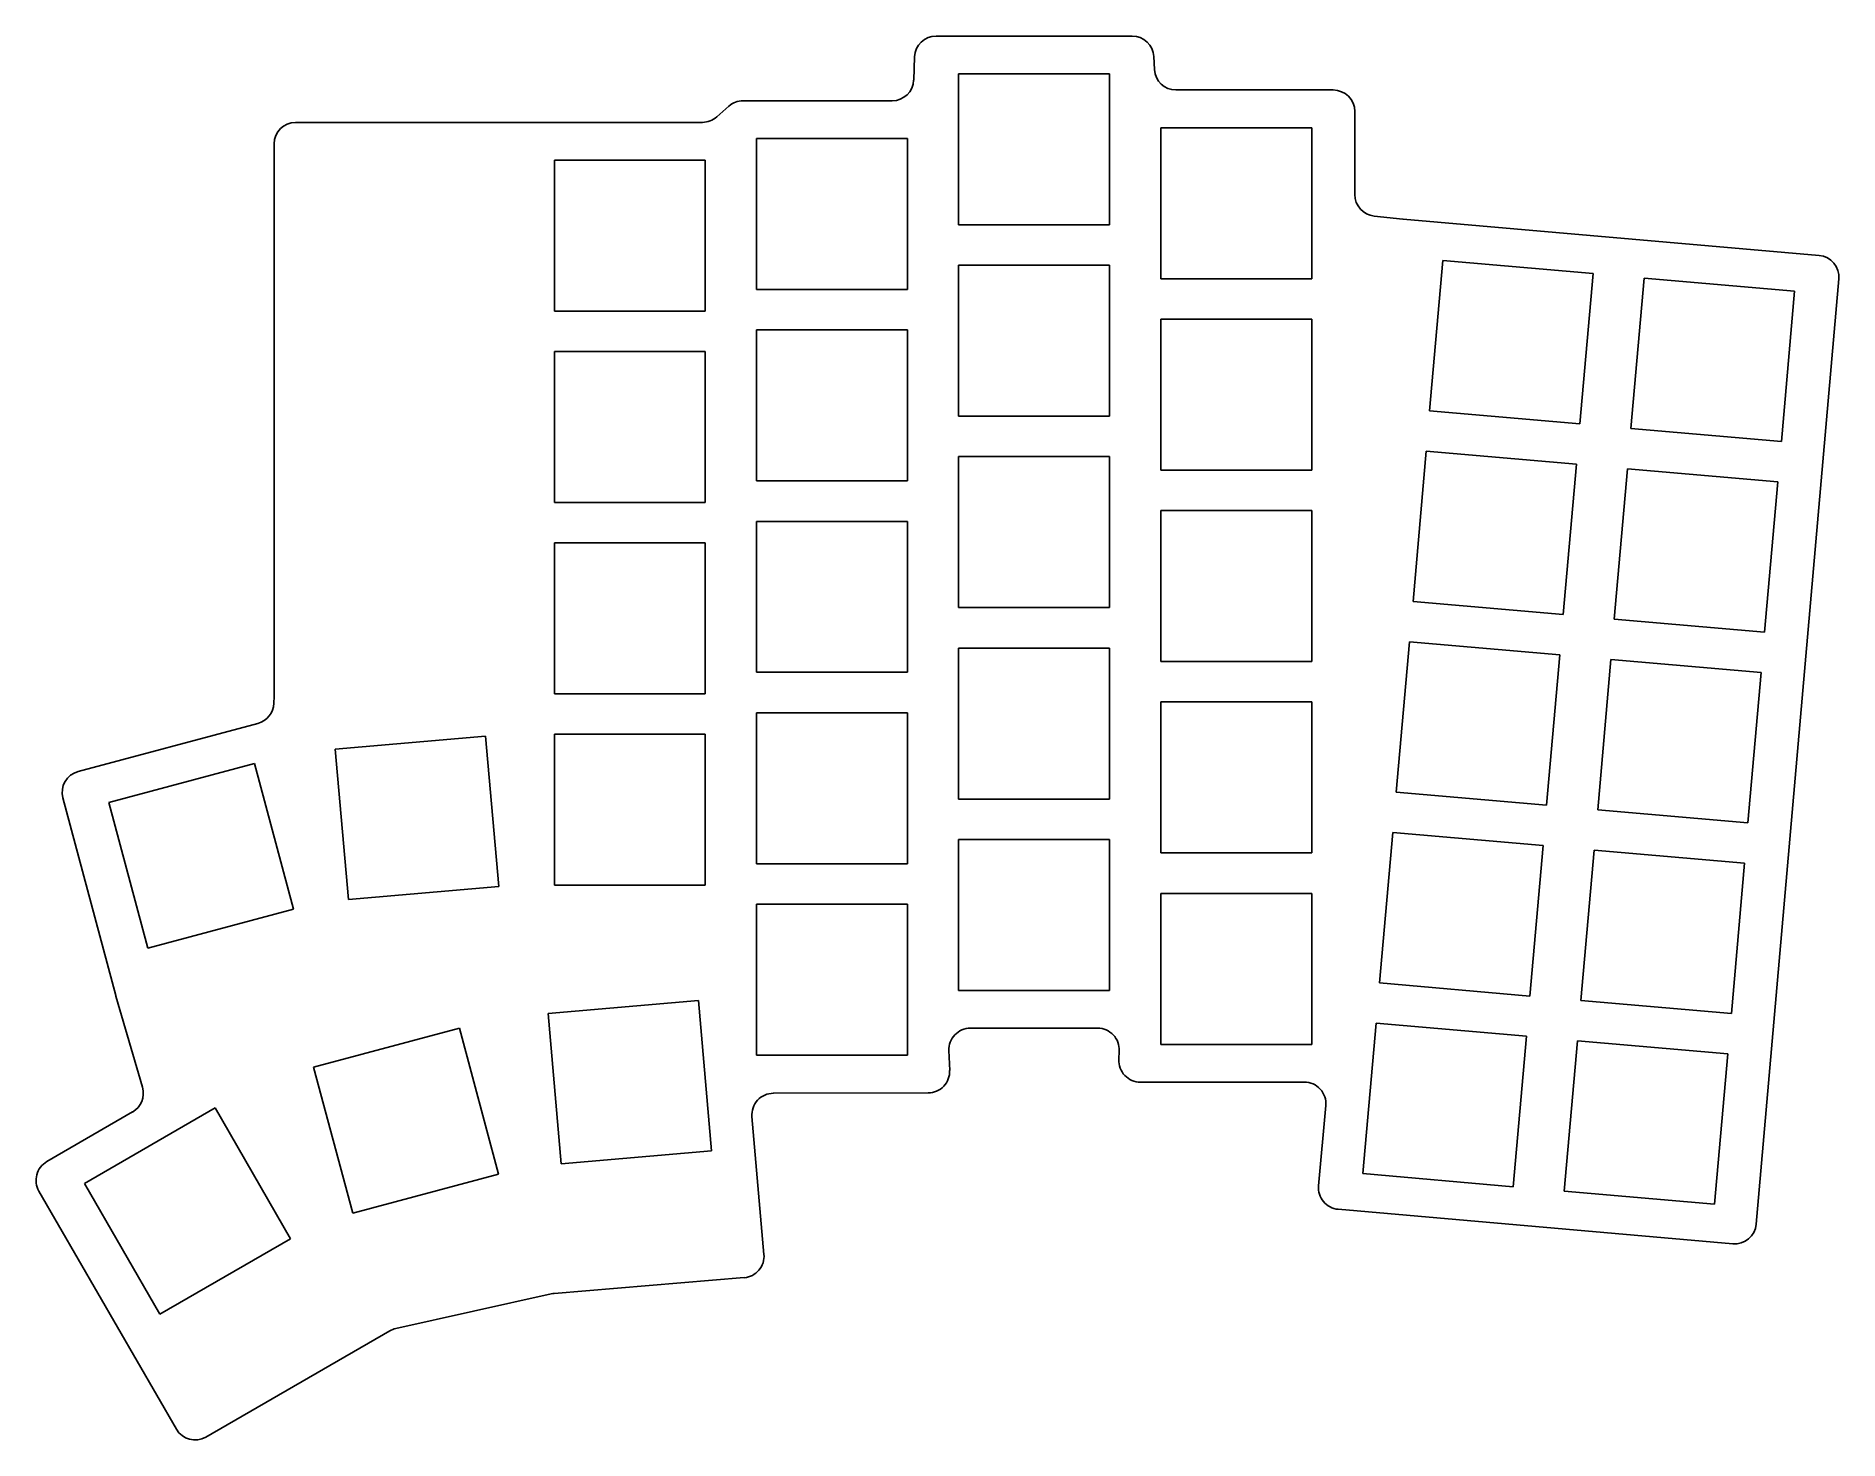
# Model space of a CAD drawing. Header units: millimetres. Extents: x 234 to 401, y -179 to -49.
import ezdxf

# ---------------------------------------------------------------- set-up
doc = ezdxf.new("R2010")
doc.units = ezdxf.units.MM

msp = doc.modelspace()

# ---------------------------------------------------------------- linework, layer by layer
for p, q in [((317.68, -49.25), (335.86, -49.25)), ((315.59, -53.33), (315.68, -51.17)), ((337.86, -51.15), (337.92, -52.35)), ((333.76, -52.75), (319.76, -52.75)), ((319.76, -52.75), (319.76, -66.75)), ((333.76, -66.75), (333.76, -52.75)), ((339.92, -54.25), (354.51, -54.25)), ((297.33, -56.75), (298.44, -55.76)), ((299.77, -55.25), (313.59, -55.25)), ((356.51, -56.25), (356.51, -63.95)), ((258.26, -57.25), (296, -57.25)), ((352.51, -57.75), (338.51, -57.75)), ((338.51, -57.75), (338.51, -71.75)), ((352.51, -71.75), (352.51, -57.75)), ((256.26, -110.5), (256.26, -59.25)), ((315.01, -58.75), (301.01, -58.75)), ((301.01, -58.75), (301.01, -72.75)), ((315.01, -72.75), (315.01, -58.75)), ((296.26, -60.75), (282.26, -60.75)), ((282.26, -60.75), (282.26, -74.75)), ((296.26, -74.75), (296.26, -60.75)), ((319.76, -66.75), (333.76, -66.75)), ((358.31, -65.94), (360.98, -66.22)), ((361.01, -66.22), (399.6, -69.59)), ((364.67, -70.05), (363.45, -84)), ((378.62, -71.27), (364.67, -70.05)), ((333.76, -70.5), (319.76, -70.5)), ((319.76, -70.5), (319.76, -84.5)), ((333.76, -84.5), (333.76, -70.5)), ((338.51, -71.75), (352.51, -71.75)), ((377.4, -85.22), (378.62, -71.27)), ((383.35, -71.69), (382.13, -85.63)), ((397.3, -72.91), (383.35, -71.69)), ((401.41, -71.76), (393.74, -159.43)), ((301.01, -72.75), (315.01, -72.75)), ((396.08, -86.85), (397.3, -72.91)), ((282.26, -74.75), (296.26, -74.75)), ((315.01, -76.5), (301.01, -76.5)), ((301.01, -76.5), (301.01, -90.5)), ((315.01, -90.5), (315.01, -76.5)), ((352.51, -75.5), (338.51, -75.5)), ((338.51, -75.5), (338.51, -89.5)), ((352.51, -89.5), (352.51, -75.5)), ((296.26, -78.5), (282.26, -78.5)), ((282.26, -78.5), (282.26, -92.5)), ((296.26, -92.5), (296.26, -78.5)), ((319.76, -84.5), (333.76, -84.5)), ((363.45, -84), (377.4, -85.22)), ((382.13, -85.63), (396.08, -86.85)), ((333.76, -88.25), (319.76, -88.25)), ((319.76, -88.25), (319.76, -102.25)), ((333.76, -102.25), (333.76, -88.25)), ((363.13, -87.74), (361.91, -101.68)), ((377.07, -88.96), (363.13, -87.74)), ((338.51, -89.5), (352.51, -89.5)), ((375.85, -102.9), (377.07, -88.96)), ((381.8, -89.37), (380.58, -103.32)), ((395.75, -90.59), (381.8, -89.37)), ((301.01, -90.5), (315.01, -90.5)), ((394.53, -104.54), (395.75, -90.59)), ((282.26, -92.5), (296.26, -92.5)), ((352.51, -93.25), (338.51, -93.25)), ((338.51, -93.25), (338.51, -107.25)), ((352.51, -107.25), (352.51, -93.25)), ((315.01, -94.25), (301.01, -94.25)), ((301.01, -94.25), (301.01, -108.25)), ((315.01, -108.25), (315.01, -94.25)), ((296.26, -96.25), (282.26, -96.25)), ((282.26, -96.25), (282.26, -110.25)), ((296.26, -110.25), (296.26, -96.25)), ((361.91, -101.68), (375.85, -102.9)), ((319.76, -102.25), (333.76, -102.25)), ((380.58, -103.32), (394.53, -104.54)), ((333.76, -106), (319.76, -106)), ((319.76, -106), (319.76, -120)), ((333.76, -120), (333.76, -106)), ((361.58, -105.42), (360.36, -119.36)), ((375.52, -106.64), (361.58, -105.42)), ((374.3, -120.58), (375.52, -106.64)), ((301.01, -108.25), (315.01, -108.25)), ((338.51, -107.25), (352.51, -107.25)), ((380.26, -107.05), (379.04, -121)), ((394.2, -108.27), (380.26, -107.05)), ((392.98, -122.22), (394.2, -108.27)), ((282.26, -110.25), (296.26, -110.25)), ((256.24, -111.11), (256.26, -110.5)), ((315.01, -112), (301.01, -112)), ((301.01, -112), (301.01, -126)), ((315.01, -126), (315.01, -112)), ((352.51, -111), (338.51, -111)), ((338.51, -111), (338.51, -125)), ((352.51, -125), (352.51, -111)), ((238.08, -117.45), (254.76, -112.98)), ((275.88, -114.17), (261.93, -115.39)), ((261.93, -115.39), (263.15, -129.33)), ((277.1, -128.11), (275.88, -114.17)), ((296.26, -114), (282.26, -114)), ((282.26, -114), (282.26, -128)), ((296.26, -128), (296.26, -114)), ((254.44, -116.69), (240.92, -120.31)), ((258.07, -130.21), (254.44, -116.69)), ((241.58, -138.23), (236.67, -119.9)), ((240.92, -120.31), (244.54, -133.83)), ((319.76, -120), (333.76, -120)), ((360.36, -119.36), (374.3, -120.58)), ((379.04, -121), (392.98, -122.22)), ((333.76, -123.75), (319.76, -123.75)), ((319.76, -123.75), (319.76, -137.75)), ((333.76, -137.75), (333.76, -123.75)), ((360.03, -123.1), (358.81, -137.05)), ((373.98, -124.32), (360.03, -123.1)), ((338.51, -125), (352.51, -125)), ((372.76, -138.27), (373.98, -124.32)), ((378.71, -124.73), (377.49, -138.68)), ((392.66, -125.95), (378.71, -124.73)), ((301.01, -126), (315.01, -126)), ((391.44, -139.9), (392.66, -125.95)), ((263.15, -129.33), (277.1, -128.11)), ((282.26, -128), (296.26, -128)), ((352.51, -128.75), (338.51, -128.75)), ((338.51, -128.75), (338.51, -142.75)), ((352.51, -142.75), (352.51, -128.75)), ((244.54, -133.83), (258.07, -130.21)), ((315.01, -129.75), (301.01, -129.75)), ((301.01, -129.75), (301.01, -143.75)), ((315.01, -143.75), (315.01, -129.75)), ((358.81, -137.05), (372.76, -138.27)), ((244.05, -146.73), (241.59, -138.27)), ((295.63, -138.67), (281.68, -139.89)), ((296.85, -152.61), (295.63, -138.67)), ((319.76, -137.75), (333.76, -137.75)), ((377.49, -138.68), (391.44, -139.9)), ((281.68, -139.89), (282.9, -153.83)), ((273.45, -141.25), (259.92, -144.87)), ((277.07, -154.77), (273.45, -141.25)), ((332.66, -141.25), (320.85, -141.25)), ((358.48, -140.78), (357.26, -154.73)), ((372.43, -142), (358.48, -140.78)), ((371.21, -155.95), (372.43, -142)), ((301.01, -143.75), (315.01, -143.75)), ((318.85, -143.33), (318.93, -145.17)), ((334.62, -144.15), (334.66, -143.35)), ((338.51, -142.75), (352.51, -142.75)), ((377.16, -142.42), (375.94, -156.36)), ((391.11, -143.64), (377.16, -142.42)), ((389.89, -157.58), (391.11, -143.64)), ((259.92, -144.87), (263.55, -158.4)), ((351.83, -146.25), (336.62, -146.25)), ((250.79, -148.64), (238.66, -155.64)), ((257.79, -160.77), (250.79, -148.64)), ((316.93, -147.25), (302.57, -147.28)), ((353.15, -155.87), (353.82, -148.43)), ((235.18, -153.61), (243.13, -149.02)), ((300.59, -149.45), (301.7, -162.22)), ((282.9, -153.83), (296.85, -152.61)), ((263.55, -158.4), (277.07, -154.77)), ((357.26, -154.73), (371.21, -155.95)), ((247.2, -178.43), (234.45, -156.35)), ((238.66, -155.64), (245.66, -167.77)), ((375.94, -156.36), (389.89, -157.58)), ((391.58, -161.24), (354.97, -158.04)), ((245.66, -167.77), (257.79, -160.77)), ((299.87, -164.38), (282.24, -165.84)), ((281.97, -165.88), (267.55, -169.09)), ((266.99, -169.31), (249.93, -179.16))]:
    msp.add_line(p, q)
for centre, start, end in [((317.68, -51.25), 90, 177.6141), ((335.86, -51.25), 2.8624, 90), ((313.59, -53.25), 270, 357.6141), ((339.92, -52.25), 182.8624, 270), ((354.51, -56.25), 0, 90), ((296, -55.25), 270, 311.6335), ((299.77, -57.25), 90, 131.6335), ((258.26, -59.25), 90, 180), ((358.51, -63.95), 180, 264.0563), ((361.18, -64.23), 264.0563, 265), ((399.42, -71.59), 355, 85), ((254.24, -111.05), 285, 358.0774), ((238.6, -119.38), 105, 195), ((243.51, -137.71), 195, 196.2124), ((320.85, -143.25), 90, 182.3859), ((332.66, -143.25), 357.1376, 90), ((316.93, -145.25), 270.1036, 2.3859), ((336.62, -144.25), 177.1376, 270), ((242.13, -147.29), 300, 16.2124), ((351.83, -148.25), 354.8895, 90), ((302.58, -149.28), 90.1036, 185), ((236.18, -155.35), 120, 210), ((355.14, -156.05), 174.8895, 265), ((391.75, -159.25), 265, 355), ((299.71, -162.39), 274.7069, 5), ((282.41, -167.83), 94.7069, 102.5735), ((267.99, -171.05), 102.5735, 120), ((248.93, -177.43), 210, 300)]:
    msp.add_arc(centre, 2, start, end)

doc.saveas('drawing.dxf')
